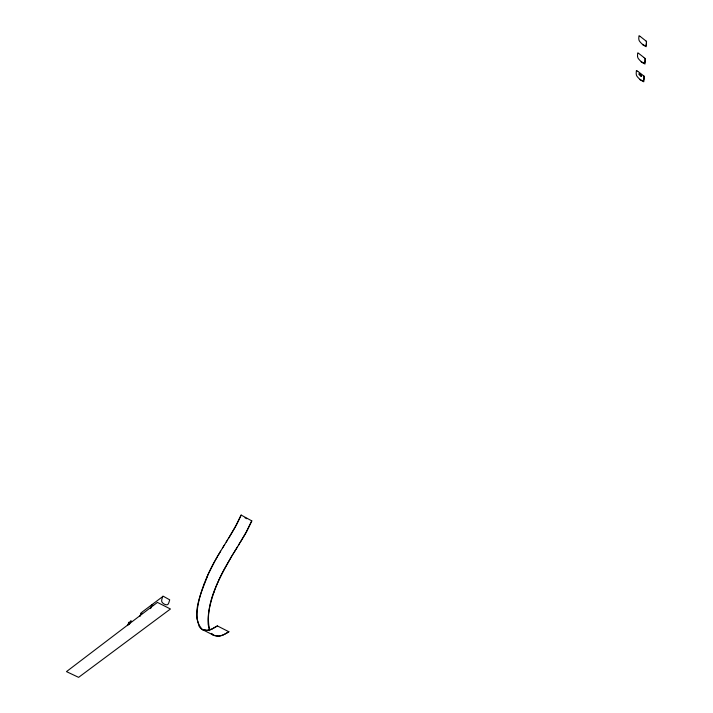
<?xml version="1.0" encoding="UTF-8"?>
<svg xmlns="http://www.w3.org/2000/svg" width="713" height="713" viewBox="0 0 713 713"><rect width="100%" height="100%" fill="white"/><g stroke="black" fill="none" stroke-linecap="round" stroke-linejoin="round"><path stroke-width="1.07" d="M150.684 608.617L150.737 608.287A17.112 14.073 54 0 1 151.031 607.111L151.655 605.079M128.67 622.609L128.037 624.606A16.711 13.984 54.1 0 0 127.77 625.604M140.898 613.287L140.265 615.292A16.925 14.028 54.1 0 0 139.962 616.469M130.372 621.308L129.739 623.305A16.738 13.993 54.1 0 0 129.472 624.312M213.847 592.61L213.463 593.697A58.796 19.911 -62 0 0 211.841 598.768L211.422 600.221A66.104 22.477 -62 0 0 209.069 610.328L208.766 612.164A62.708 21.283 -62 0 0 208.143 617.708A65.106 22.121 -62 0 0 208.241 624.766L209.702 630.693C203.936 604.597 218.971 578.858 231.342 556.844M151.726 604.865L152.172 604.624A8.119 6.72 53.2 0 1 152.6 604.829L152.858 604.945M140.978 613.064L141.415 612.832A8.03 6.702 53.2 0 1 141.842 613.028L142.243 613.216M128.75 622.396L129.187 622.155A7.923 6.675 53.3 0 1 129.614 622.351L130.158 622.609M130.452 621.094L130.889 620.863A7.941 6.684 53.3 0 1 131.317 621.05L131.566 621.166M232.304 532.067L232.661 531.47A74.571 22.771 -61.2 0 0 235.254 526.987L241.163 515.071L251.796 520.873L246.538 531.675L236.769 548.039M251.796 520.873L245.932 532.763A74.339 23.262 -61.2 0 1 243.347 537.228L242.999 537.825M241.163 515.071L236.698 524.358L229.595 536.568M217.652 582.788L217.305 583.617A60.578 20.525 -62 0 0 214.871 589.785A75.159 25.704 -62 0 0 213.847 592.61M217.723 582.637L218.044 581.888A27.878 9.251 -62.1 0 1 218.454 580.952L219.105 579.491M206.859 577.165L206.503 577.993A60.783 20.107 -62 0 0 204.043 584.161M206.922 577.013L207.251 576.264A27.967 9.055 -62 0 1 207.661 575.32L214.907 560.935M208.321 573.858C203.045 589.116 188.856 615.622 202.519 629.641L213.855 635.363M215.388 560.079L220.62 551.149M217.51 556.381L213.722 563.083A56.113 18.511 -62 0 0 208.446 573.564M217.955 555.623L222.456 548.145M231.957 532.656L229.229 537.156M242.625 538.458L241.279 540.686M231.796 556.104L224.47 568.742A55.917 18.895 -62 0 0 219.23 579.197M240.949 541.238L239.969 542.843M231.752 556.167L232.242 555.365M229.265 537.103L227.385 540.16M232.215 555.409L232.688 554.643M228.329 538.636L228.784 537.896M222.429 548.19L222.955 547.334M232.696 554.634L233.668 553.047M239.479 543.636L238.579 545.106M233.142 553.894L234.176 552.219M222.884 547.45L223.463 546.506M223.329 546.719L223.989 545.659M226.787 541.131L227.42 540.106M223.784 545.98L224.693 544.509M226.199 542.076L226.966 540.837M224.524 544.794L226.511 541.577M234.051 552.432L234.702 551.372M234.497 551.693L236.912 547.807M237.224 547.308L237.67 546.568M234.951 550.962L235.406 550.231M235.78 549.634L236.342 548.725M162.849 596.228L162.751 596.416A8.645 7.059 53.4 0 0 162.653 596.692L162.029 598.733A17.308 14.108 54 0 0 161.735 599.918L161.682 601.068A2.433 1.996 53.1 0 0 162.056 602.155L162.938 603.189A6.221 5.089 53.1 0 0 166.174 604.758L167.029 604.776A2.469 2.014 53.3 0 0 168.018 604.276L168.758 602.922A23.11 18.993 52 0 0 168.981 602.262L169.587 600.221A5.232 4.278 53 0 0 169.685 599.829L163.607 596.433A8.208 6.738 53.2 0 0 163.17 596.237L141.985 612.146M212.269 634.303C217.331 638.429 224.283 634.891 228.882 631.763L217.385 625.925L212.011 629.009L206.93 630.408M217.385 625.925L212.118 628.955A65.257 21.631 -61.9 0 1 207.456 630.345L202.474 629.624A65.632 21.764 -61.9 0 1 199.096 626.228L197.127 619.134A65.329 21.675 -61.9 0 1 197.109 612.093A62.922 20.846 -62 0 1 197.777 606.549L198.098 604.722A66.336 22.023 -61.9 0 1 200.531 594.606L200.959 593.154A59.001 19.501 -62 0 1 202.617 588.082L203 587.004A75.418 25.178 -61.9 0 1 204.034 584.17M228.882 631.763L223.57 634.748A65.035 22.085 -62 0 1 218.846 636.103L213.784 635.328A65.409 22.219 -62 0 1 211.85 633.91M206.583 630.435L202.519 629.641M643.01 62.664L643.848 62.967A3.173 1.444 50.3 0 0 644.712 62.797L645.113 61.666A29.794 13.654 49.8 0 0 645.185 61.068L645.31 59.197A6.738 3.066 50.2 0 0 645.31 58.831L644.08 57.61M639.837 79.642L643.777 81.79L644.16 76.238L638.082 71.523M641.094 61.862L644.989 64.018L644.98 58.306M642.333 44.536L646.174 46.701L646.531 41.425L645.425 40.561M641.201 75.195C642.6 77.218 638.732 75.123 641.575 76.309L641.602 75.391M637.707 71.238L637.262 70.899A10.704 4.973 50.4 0 0 636.789 70.542L636.406 70.587A11.256 5.196 50.5 0 0 636.37 70.845L636.228 72.762A22.504 10.374 50.7 0 0 636.21 73.894L636.424 75.07A3.173 1.471 50.4 0 0 637.048 76.336L638.171 77.699A8.101 3.743 50.4 0 0 641.771 80.417L642.618 80.729A3.208 1.488 50.5 0 0 643.491 80.542L643.91 79.375A30.169 14.019 50 0 0 643.973 78.76L644.106 76.844A6.818 3.155 50.4 0 0 644.115 76.469L643.839 76.024M640.122 75.614L638.901 74.304L639.035 73.564A6.212 2.879 50.4 0 1 641.183 75.23M640.256 36.479L639.819 36.14A10.437 4.715 50 0 0 639.347 35.793L638.982 35.819A10.98 4.929 50.1 0 0 638.946 36.06L638.812 37.878A21.951 9.848 50.3 0 0 638.795 38.965L639.008 40.088A3.093 1.399 50 0 0 639.614 41.309L640.711 42.646A7.905 3.556 50 0 0 644.213 45.338L645.042 45.659A3.137 1.408 50.1 0 0 645.889 45.507L646.29 44.402A29.429 13.297 49.7 0 0 646.361 43.823L646.486 42.005A6.649 2.986 50 0 0 646.486 41.639L646.165 41.158M643.714 57.325L638.554 53.297A10.57 4.839 50.2 0 0 638.082 52.94L637.707 52.976A11.114 5.062 50.3 0 0 637.68 53.225L637.538 55.097A22.219 10.107 50.5 0 0 637.52 56.202M640.613 36.764L645.096 40.302M212.037 634.089L211.36 633.385M637.529 56.211L637.734 57.352A3.137 1.435 50.2 0 0 638.349 58.591L639.454 59.945A8.003 3.645 50.2 0 0 643.01 62.655M244.987 517.781A5.223 1.64 22.1 0 1 246.725 518.734M157.421 602.405L66.469 671.619L78.608 677.35L170.434 608.991L157.421 602.405"/></g></svg>
